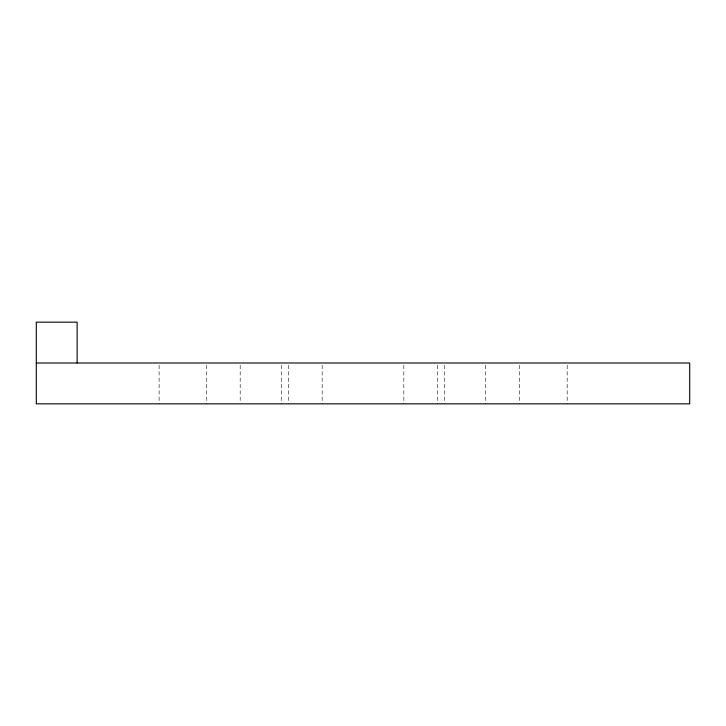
<?xml version="1.0" encoding="UTF-8"?>
<svg xmlns="http://www.w3.org/2000/svg" width="726" height="726" viewBox="0 0 726 726"><rect width="100%" height="100%" fill="white"/><g stroke="black" fill="none" stroke-linecap="round" stroke-linejoin="round"><path stroke-width="0.54" stroke-dasharray="3.63 2.72" d="M567.188 365.205L567.188 403.837M519.344 365.205L519.344 403.837M485.512 365.205L485.512 403.837M444.666 365.205L444.666 403.837M437.669 365.205L437.669 403.837M403.837 365.205L403.837 403.837M322.162 365.205L322.162 403.837M288.331 365.205L288.331 403.837M281.334 365.205L281.334 403.837M240.179 365.205L240.179 401.632M206.656 365.205L206.656 403.837M159.121 365.205L159.121 403.837"/><path stroke-width="1.09" d="M36.3 363L689.7 363L689.7 403.837L36.3 403.837L36.3 322.162L77.138 322.162L77.138 363"/></g></svg>
